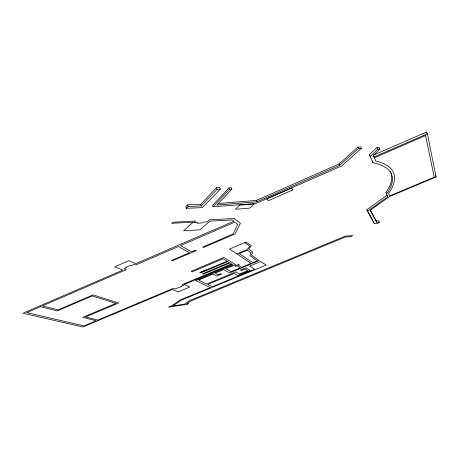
<?xml version="1.0" encoding="UTF-8"?>
<svg xmlns="http://www.w3.org/2000/svg" width="459" height="459" viewBox="0 0 459 459"><rect width="100%" height="100%" fill="white"/><g stroke="black" fill="none" stroke-linecap="round" stroke-linejoin="round"><path stroke-width="0.69" d="M361.422 148.343L358.445 148.487L339.62 165.338L256.874 201.794L216.866 205.035L231.87 189.228L231.359 187.794L229.047 187.909L212.603 205.362L213.085 206.757L256.007 203.475L341.703 165.906L361.422 148.343L360.837 146.955L357.859 147.092L339.063 163.978L256.386 200.445L218.524 203.469M213.085 206.757L229.557 189.343L231.87 189.228M200.709 204.33L216.499 187.731L219.809 187.427L220.389 189.085L202.299 207.646L186.279 208.266L185.74 206.63L187.616 204.852L200.709 204.33L201.254 205.948L188.161 206.493L186.279 208.266M201.254 205.948L217.078 189.389L220.389 189.085M380 149.106L377.86 149.198L370.155 156.393L369.397 154.603L377.08 147.385L379.22 147.293L380 149.106L373.368 155.4L374.028 156.955L427.392 133.81L426.577 132.02L373.265 155.171M370.229 209.952L376.185 220.836L378.681 220.762L379.277 222.19L377.774 223.332L374.303 223.435L366.827 209.774L387.075 195.184L387.735 196.727L367.452 211.283M236.884 253.936L246.896 249.707L249.799 246.299L244.767 242.599M199.94 272.52L227.113 261.188L223.137 258.756L192.241 271.814L191.196 271.286L223.917 257.453L235.513 264.642L225.868 268.687L231.066 271.705L240.218 267.884L236.781 265.755L235.461 266.306L234.928 265.979L238.691 264.407L239.214 264.734L238.21 265.159L241.629 267.293L251.033 263.363L229.563 249.053L246.03 242.059L251.44 245.806L248.623 249.013L252.892 252.083L251.412 255.124L259.192 260.563L229.563 272.933L223.682 269.565L215.173 273.134L218.168 274.752L220.871 273.621L221.628 274.04L216.757 276.077L212.97 274.057L198.609 280.076L206.722 284.018L235.846 271.877L239.5 274.034L247.711 270.626L245.066 268.968L241.199 270.581L240.286 270.024L245.726 267.758L250 270.466L237.716 275.572L234.124 273.484L207.761 284.471L212.402 286.726L254.544 269.215L249.782 266.122L260.672 261.521L266.163 265.084L181.213 300.192L172.94 305.872L184.512 304.156L189.739 300.559L345.42 236.092L352.638 235.685L351.083 236.706L345.346 237.033L190.801 300.989L186.635 303.841L188.523 303.565L187.679 304.248L168.757 307.071L169.778 306.337L171.241 306.13L179.825 300.14L210.365 287.569L195.672 280.524L232.908 264.906L232.053 264.384L184.145 284.494L189.808 287.03L178.167 291.901L172.297 289.468L82.93 326.98L22.95 313.233L122.725 270.093L114.756 266.817L128.899 260.672L135.68 263.69L233.843 221.221L232.237 219.959L209.878 221.146L200.13 229.793L183.657 230.802L193.119 222.167L171.672 223.309L172.779 222.259L195.637 221.06L193.87 222.672L197.691 222.466L196.854 223.223L202.195 222.936L203.148 222.081L207.043 221.875L209.367 219.804L234.4 218.507L240.384 223.298L235.06 233.981L203.446 247.533L202.677 247.062L233.281 233.878L237.67 224.25L234.945 222.099L180.639 245.571L191.61 251.83L195.568 250.126L196.343 250.58L172.234 260.907L171.391 260.483L189.498 252.714L178.476 246.506L135.738 264.975L134.269 264.327L131.079 265.704L130.356 265.394L125.984 267.281L126.718 267.591L123.959 268.785L126.173 269.708L42.394 305.906L57.995 309.894L93.016 294.885L118.617 303.003L85.592 316.957L97.801 320.078L173.404 288.332L174.948 288.975L181.345 286.605L180.978 286.445L183.617 285.337L182.114 284.672L231.497 263.931L229.884 262.944L203.159 274.178L202.511 273.845L229.288 262.582L227.681 261.596L200.749 272.939L199.94 272.52L206.114 269.921M427.392 133.81L436.05 176.956L389.748 196.418L370.195 210.251L376.782 222.265L379.277 222.19M366.827 209.774L374.303 223.435M435.35 175.407L436.05 176.956M369.397 154.603L372.915 162.727A123.316 38.998 -20.3 0 1 386.576 194.077L385.916 192.516A123.224 39.239 -20.4 0 0 390.144 171.276M385.916 192.516L387.735 196.727M377.08 147.385L377.86 149.198M373.517 155.767L374.028 156.955M372.169 160.971L372.915 162.727M357.859 147.092L358.445 148.487M376.185 220.836L376.782 222.265M339.063 163.978L339.62 165.338M256.386 200.445L256.874 201.794M229.047 187.909L229.557 189.343M216.499 187.731L217.078 189.389M187.616 204.852L188.161 206.493M426.577 132.02L426.859 133.42M250.987 252.743L249.92 255.652L257.264 260.764L252.714 262.663L239.254 253.586L247.361 250.161L250.987 252.743M239.69 205.162L235.41 209.275L249.822 208.116L254.177 204.048L239.69 205.162M292.98 189.9L268.44 200.64L266.673 198.925L291.448 188.144L292.98 189.9M425.562 135.577L374.366 157.764L375.743 161.023L379.289 161.964A129.949 41.19 -20.2 0 1 388.521 193.537L389.559 195.976L434.225 177.191L425.562 135.577M40.576 306.692L26.811 312.636L83.917 325.913L96.183 320.761L82.769 317.364L115.897 303.359L92.253 295.94L57.295 310.921L40.576 306.692"/></g></svg>
